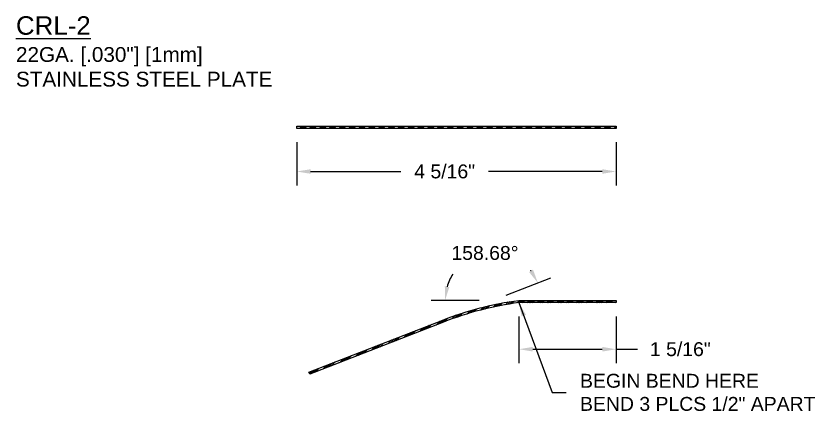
# Model space of a CAD drawing. Header units: inches. Extents: x -4 to 31.3, y -4.3 to 4.6.
# Drawn here: x 20.52 to 31.31, y -2.25 to 3.09 of the extents above; entities that cross this region are included whole.
import ezdxf

# ---------------------------------------------------------------- set-up
doc = ezdxf.new("R2010")
doc.units = ezdxf.units.IN
doc.header["$MEASUREMENT"] = 0
for name, color, linetype in [('Dimensions', 3, 'Continuous'), ('Metals', 7, 'Continuous'), ('Text', 2, 'Continuous')]:
    doc.layers.add(name, color=color, linetype=linetype)
doc.styles.add('Arial', font='arial.ttf')
doc.dimstyles.new('Arial', dxfattribs={"dimtxt": 0.1875, "dimasz": 0.1875, "dimexe": 0.1875, "dimexo": 0.1875, "dimgap": 0.1875, "dimtad": 0, "dimtih": 1, "dimtoh": 1, "dimdec": 4, "dimzin": 0, "dimdsep": 46, "dimlunit": 4, "dimtxsty": 'Arial', "dimcen": 0.09, "dimadec": 0, "dimazin": 0, "dimtfac": 1, "dimtdec": 4, "dimtofl": 0, "dimtmove": 0, "dimatfit": 3, "dimfxl": 0, "dimfrac": 2, "dimtolj": 1, "dimtzin": 0, "dimarcsym": 0})

# ---------------------------------------------------------------- blocks, each defined once
blk = doc.blocks.new('*D14')
at = {"layer": 'Defpoints', "color": 0}
for p in [(24.316, 1.573), (28.628, 1.573), (28.628, 0.99)]:
    blk.add_point(p, dxfattribs=at)
at = {"layer": 'Dimensions', "color": 0, "lineweight": -2}
for p, q in [((24.316, 1.385), (24.316, 0.803)), ((28.628, 1.385), (28.628, 0.803)), ((24.503, 0.99), (25.722, 0.99)), ((28.441, 0.99), (26.903, 0.99))]:
    blk.add_line(p, q, dxfattribs=at)
at = {"layer": 'Dimensions', "color": 0}
for points in [[(24.503, 1.021), (24.503, 0.959), (24.316, 0.99)], [(28.441, 1.021), (28.441, 0.959), (28.628, 0.99)]]:
    blk.add_solid(points, dxfattribs=at)
at = {"layer": 'Dimensions', "color": 0, "insert": (26.313, 0.99), "char_height": 0.1875, "attachment_point": 5, "style": 'Arial'}
blk.add_mtext('\\A1;4 5/16"', dxfattribs=at)
blk = doc.blocks.new('*D23')
at = {"layer": 'Defpoints', "color": 0}
for p in [(27.316, -0.782), (28.628, -0.782), (28.628, -1.412)]:
    blk.add_point(p, dxfattribs=at)
at = {"layer": 'Dimensions', "color": 0, "lineweight": -2}
for p, q in [((27.316, -0.969), (27.316, -1.599)), ((28.628, -0.969), (28.628, -1.599)), ((27.503, -1.412), (28.441, -1.412)), ((28.628, -1.412), (28.918, -1.412))]:
    blk.add_line(p, q, dxfattribs=at)
at = {"layer": 'Dimensions', "color": 0}
for points in [[(27.503, -1.381), (27.503, -1.443), (27.316, -1.412)], [(28.441, -1.381), (28.441, -1.443), (28.628, -1.412)]]:
    blk.add_solid(points, dxfattribs=at)
at = {"layer": 'Dimensions', "color": 0, "insert": (29.495, -1.412), "char_height": 0.1875, "attachment_point": 5, "style": 'Arial'}
blk.add_mtext('\\A1;1 5/16"', dxfattribs=at)
blk = doc.blocks.new('*D24')
at = {"layer": 'Defpoints', "color": 0}
for p in [(26.576, -0.234), (27.314, -0.752), (28.628, -0.752), (26.288, -1.017), (24.48, -1.722)]:
    blk.add_point(p, dxfattribs=at)
at = {"layer": 'Dimensions', "color": 0, "lineweight": -2}
for p, q in [((27.142, -0.683), (27.746, -0.447)), ((26.78, -0.752), (26.131, -0.752))]:
    blk.add_line(p, q, dxfattribs=at)
for start, end in [(146.7012, 163.3847), (37.9383, 38.5405)]:
    blk.add_arc((26.967, -0.752), 0.649, start, end, dxfattribs=at)
at = {"layer": 'Dimensions', "color": 0}
for points in [[(27.506, -0.337), (27.452, -0.368), (27.572, -0.516)], [(26.376, -0.571), (26.315, -0.562), (26.318, -0.752)]]:
    blk.add_solid(points, dxfattribs=at)
at = {"layer": 'Dimensions', "color": 0, "insert": (26.857, -0.112), "char_height": 0.1875, "attachment_point": 5, "style": 'Arial'}
blk.add_mtext('\\A1;158.68°', dxfattribs=at)

msp = doc.modelspace()

# ---------------------------------------------------------------- hatches: boundary and pattern name
at = {"layer": 'Metals'}
h = msp.add_hatch(dxfattribs=at)
h.set_pattern_fill('ANSI34', color=256, scale=0.125, style=0)
h.set_pattern_definition([(45, (0, 0.686055), (-0.06629126, 0.06629126), []), (45, (0.0221, 0.686055), (-0.06629126, 0.06629126), []), (45, (0.04419, 0.686055), (-0.06629126, 0.06629126), []), (45, (0.06629, 0.686055), (-0.06629126, 0.06629126), [])])
h.paths.add_polyline_path([(28.628268, 1.572779), (28.628268, 1.602779), (24.315768, 1.602779), (24.315768, 1.572779)])
h = msp.add_hatch(dxfattribs=at)
h.set_pattern_fill('ANSI34', color=256, scale=0.125, style=0)
h.set_pattern_definition([(45, (22.688595, -1.41065), (-0.0662913, 0.0662913), []), (45, (22.71069, -1.41065), (-0.0662913, 0.0662913), []), (45, (22.73279, -1.41065), (-0.0662913, 0.0662913), []), (45, (22.75489, -1.41065), (-0.0662913, 0.0662913), [])])
h.paths.add_polyline_path([(27.315993, -0.781609), (28.628268, -0.781609), (28.628268, -0.751609), (27.314063, -0.751609, 0.060398324), (26.287797, -1.016831), (24.480135, -1.722446), (24.490396, -1.750637), (26.298677, -1.04478, -0.060285089)])

# ---------------------------------------------------------------- linework, layer by layer
msp.add_lwpolyline([(28.628268, 1.572779), (24.315768, 1.572779), (24.315768, 1.602779), (28.628268, 1.602779)], close=True)
msp.add_lwpolyline([(27.315993, -0.781609, 0.060285089), (26.298677, -1.04478), (24.490396, -1.750637), (24.480135, -1.722446), (26.287797, -1.016831, -0.060398324), (27.314063, -0.751609), (28.628268, -0.751609), (28.628268, -0.781609), (27.315768, -0.781609)], format="xyb", dxfattribs=at)

# ---------------------------------------------------------------- texts
at = {"layer": 'Text', "insert": (20.524579, 3.088187), "char_height": 0.25, "width": 5.46875, "attachment_point": 1, "style": 'Arial'}
msp.add_mtext('{\\LCRL-2\\P\\H0.8x;\\l22GA. [.030"] [1mm]\\PSTAINLESS STEEL PLATE}', dxfattribs=at)
at = {"layer": 'Text', "insert": (28.14086, -1.995673), "char_height": 0.1875, "attachment_point": 4, "style": 'Arial'}
msp.add_mtext('BEGIN BEND HERE\\PBEND 3 PLCS 1/2" APART', dxfattribs=at)

# ---------------------------------------------------------------- dimensions: what is measured, and where the dimension line sits
at = {"layer": 'Dimensions'}
for base, p1, p2, picture, middle in [((28.628268, 0.990005), (24.315768, 1.572779), (28.628268, 1.572779), '*D14', (26.312768, 0.990005)), ((28.628268, -1.411833), (27.315715, -0.781646), (28.628268, -0.781609), '*D23', (29.495295, -1.411833))]:
    dim = msp.add_linear_dim(base=base, p1=p1, p2=p2, dimstyle='Arial', override={"dimdec": 5, "dimpost": '\\X'}, dxfattribs=at)
    dim.commit()
    dim.dimension.update_dxf_attribs({"geometry": picture, "text_midpoint": middle, "dimtype": 160})
dim = msp.add_angular_dim_2l(base=(26.575795, -0.234157), line1=((27.314063, -0.751609), (28.628268, -0.751609)), line2=((24.480135, -1.722446), (26.287797, -1.016831)), dimstyle='Arial', override={"dimdec": 5, "dimpost": '\\X', "dimadec": 2}, dxfattribs=at)
dim.commit()
dim.dimension.update_dxf_attribs({"geometry": '*D24', "text_midpoint": (26.857255, -0.11216), "dimtype": 162})

# ---------------------------------------------------------------- leaders
at = {"layer": 'Text', "annotation_type": 0, "has_hookline": 1, "hookline_direction": 0, "text_width": 3.154758}
msp.add_leader([(27.315993, -0.781609), (27.76586, -1.995673), (27.95336, -1.995673)], dimstyle='Arial', override={"dimgap": 0.1875, "dimtad": 0}, dxfattribs=at)

doc.saveas('drawing.dxf')
